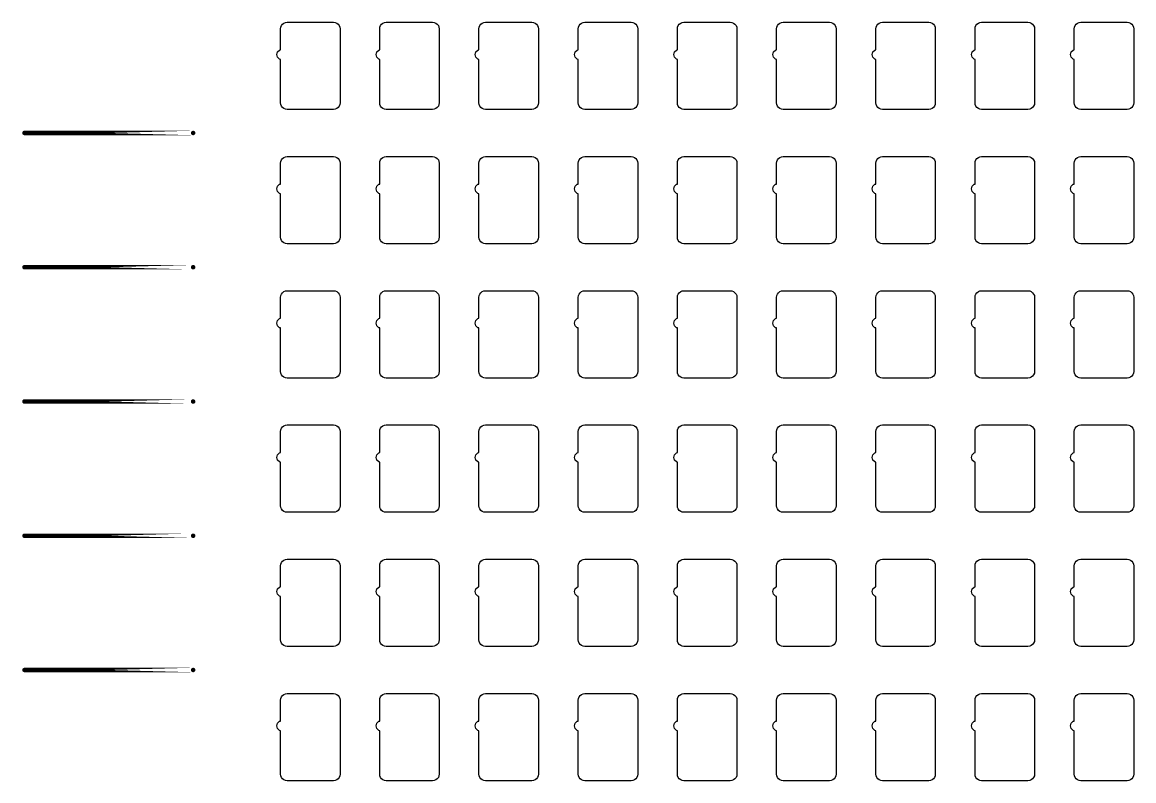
# Model space of a CAD drawing. Extents: x 11 to 212, y 11 to 212.
# Drawn here: x 46.96 to 66.73, y 97.29 to 110.78 of the extents above; entities that cross this region are included whole.
import ezdxf

# ---------------------------------------------------------------- set-up
doc = ezdxf.new("R2010")
doc.units = 0
doc.layers.get('0').update_dxf_attribs({"linetype": 'continuous'})
doc.layers.add('C2', color=7, linetype='continuous')

# ---------------------------------------------------------------- blocks, each defined once
blk = doc.blocks.new('cutlineendpoint')
at = {"const_width": 0.04}
blk.add_lwpolyline([(-0.02, 0, 1), (0.02, 0, 1)], format="xyb", close=True, dxfattribs=at)

msp = doc.modelspace()

# ---------------------------------------------------------------- linework, layer by layer
at = {"layer": 'C2'}
for points in [[(52.494, 110.782), (52.525, 110.778), (52.553, 110.767), (52.577, 110.748), (52.596, 110.724), (52.608, 110.695), (52.612, 110.665), (52.612, 109.347), (52.608, 109.317), (52.596, 109.288), (52.577, 109.264), (52.553, 109.245), (52.525, 109.233), (52.494, 109.229), (51.671, 109.229), (51.64, 109.233), (51.612, 109.245), (51.587, 109.264), (51.569, 109.288), (51.557, 109.317), (51.553, 109.347), (51.553, 110.12), (51.535, 110.124), (51.501, 110.159), (51.488, 110.206), (51.501, 110.253), (51.535, 110.287), (51.553, 110.292), (51.553, 110.665), (51.557, 110.695), (51.569, 110.724), (51.587, 110.748), (51.612, 110.767), (51.64, 110.778), (51.671, 110.782)], [(54.259, 110.782), (54.289, 110.778), (54.318, 110.767), (54.342, 110.748), (54.361, 110.724), (54.372, 110.695), (54.376, 110.665), (54.376, 109.347), (54.372, 109.317), (54.361, 109.288), (54.342, 109.264), (54.318, 109.245), (54.289, 109.233), (54.259, 109.229), (53.435, 109.229), (53.405, 109.233), (53.376, 109.245), (53.352, 109.264), (53.333, 109.288), (53.322, 109.317), (53.318, 109.347), (53.318, 110.12), (53.3, 110.124), (53.266, 110.159), (53.253, 110.206), (53.266, 110.253), (53.3, 110.287), (53.318, 110.292), (53.318, 110.665), (53.322, 110.695), (53.333, 110.724), (53.352, 110.748), (53.376, 110.767), (53.405, 110.778), (53.435, 110.782)], [(56.024, 110.782), (56.054, 110.778), (56.082, 110.767), (56.107, 110.748), (56.125, 110.724), (56.137, 110.695), (56.141, 110.665), (56.141, 109.347), (56.137, 109.317), (56.125, 109.288), (56.107, 109.264), (56.082, 109.245), (56.054, 109.233), (56.024, 109.229), (55.2, 109.229), (55.17, 109.233), (55.141, 109.245), (55.117, 109.264), (55.098, 109.288), (55.086, 109.317), (55.082, 109.347), (55.082, 110.12), (55.065, 110.124), (55.03, 110.159), (55.018, 110.206), (55.03, 110.253), (55.065, 110.287), (55.082, 110.292), (55.082, 110.665), (55.086, 110.695), (55.098, 110.724), (55.117, 110.748), (55.141, 110.767), (55.17, 110.778), (55.2, 110.782)], [(57.788, 110.782), (57.819, 110.778), (57.847, 110.767), (57.871, 110.748), (57.89, 110.724), (57.902, 110.695), (57.906, 110.665), (57.906, 109.347), (57.902, 109.317), (57.89, 109.288), (57.871, 109.264), (57.847, 109.245), (57.819, 109.233), (57.788, 109.229), (56.965, 109.229), (56.934, 109.233), (56.906, 109.245), (56.882, 109.264), (56.863, 109.288), (56.851, 109.317), (56.847, 109.347), (56.847, 110.12), (56.829, 110.124), (56.795, 110.159), (56.782, 110.206), (56.795, 110.253), (56.829, 110.287), (56.847, 110.292), (56.847, 110.665), (56.851, 110.695), (56.863, 110.724), (56.882, 110.748), (56.906, 110.767), (56.934, 110.778), (56.965, 110.782)], [(59.553, 110.782), (59.583, 110.778), (59.612, 110.767), (59.636, 110.748), (59.655, 110.724), (59.667, 110.695), (59.671, 110.665), (59.671, 109.347), (59.667, 109.317), (59.655, 109.288), (59.636, 109.264), (59.612, 109.245), (59.583, 109.233), (59.553, 109.229), (58.729, 109.229), (58.699, 109.233), (58.671, 109.245), (58.646, 109.264), (58.628, 109.288), (58.616, 109.317), (58.612, 109.347), (58.612, 110.12), (58.594, 110.124), (58.56, 110.159), (58.547, 110.206), (58.56, 110.253), (58.594, 110.287), (58.612, 110.292), (58.612, 110.665), (58.616, 110.695), (58.628, 110.724), (58.646, 110.748), (58.671, 110.767), (58.699, 110.778), (58.729, 110.782)], [(61.318, 110.782), (61.348, 110.778), (61.376, 110.767), (61.401, 110.748), (61.42, 110.724), (61.431, 110.695), (61.435, 110.665), (61.435, 109.347), (61.431, 109.317), (61.42, 109.288), (61.401, 109.264), (61.376, 109.245), (61.348, 109.233), (61.318, 109.229), (60.494, 109.229), (60.464, 109.233), (60.435, 109.245), (60.411, 109.264), (60.392, 109.288), (60.38, 109.317), (60.376, 109.347), (60.376, 110.12), (60.359, 110.124), (60.324, 110.159), (60.312, 110.206), (60.324, 110.253), (60.359, 110.287), (60.376, 110.292), (60.376, 110.665), (60.38, 110.695), (60.392, 110.724), (60.411, 110.748), (60.435, 110.767), (60.464, 110.778), (60.494, 110.782)], [(63.082, 110.782), (63.113, 110.778), (63.141, 110.767), (63.166, 110.748), (63.184, 110.724), (63.196, 110.695), (63.2, 110.665), (63.2, 109.347), (63.196, 109.317), (63.184, 109.288), (63.166, 109.264), (63.141, 109.245), (63.113, 109.233), (63.082, 109.229), (62.259, 109.229), (62.228, 109.233), (62.2, 109.245), (62.176, 109.264), (62.157, 109.288), (62.145, 109.317), (62.141, 109.347), (62.141, 110.12), (62.124, 110.124), (62.089, 110.159), (62.076, 110.206), (62.089, 110.253), (62.124, 110.287), (62.141, 110.292), (62.141, 110.665), (62.145, 110.695), (62.157, 110.724), (62.176, 110.748), (62.2, 110.767), (62.228, 110.778), (62.259, 110.782)], [(64.847, 110.782), (64.878, 110.778), (64.906, 110.767), (64.93, 110.748), (64.949, 110.724), (64.961, 110.695), (64.965, 110.665), (64.965, 109.347), (64.961, 109.317), (64.949, 109.288), (64.93, 109.264), (64.906, 109.245), (64.878, 109.233), (64.847, 109.229), (64.024, 109.229), (63.993, 109.233), (63.965, 109.245), (63.94, 109.264), (63.922, 109.288), (63.91, 109.317), (63.906, 109.347), (63.906, 110.12), (63.888, 110.124), (63.854, 110.159), (63.841, 110.206), (63.854, 110.253), (63.888, 110.287), (63.906, 110.292), (63.906, 110.665), (63.91, 110.695), (63.922, 110.724), (63.94, 110.748), (63.965, 110.767), (63.993, 110.778), (64.024, 110.782)], [(66.612, 110.782), (66.642, 110.778), (66.671, 110.767), (66.695, 110.748), (66.714, 110.724), (66.725, 110.695), (66.729, 110.665), (66.729, 109.347), (66.725, 109.317), (66.714, 109.288), (66.695, 109.264), (66.671, 109.245), (66.642, 109.233), (66.612, 109.229), (65.788, 109.229), (65.758, 109.233), (65.729, 109.245), (65.705, 109.264), (65.686, 109.288), (65.675, 109.317), (65.671, 109.347), (65.671, 110.12), (65.653, 110.124), (65.618, 110.159), (65.606, 110.206), (65.618, 110.253), (65.653, 110.287), (65.671, 110.292), (65.671, 110.665), (65.675, 110.695), (65.686, 110.724), (65.705, 110.748), (65.729, 110.767), (65.758, 110.778), (65.788, 110.782)], [(52.494, 108.394), (52.525, 108.39), (52.553, 108.378), (52.577, 108.36), (52.596, 108.335), (52.608, 108.307), (52.612, 108.276), (52.612, 106.959), (52.608, 106.928), (52.596, 106.9), (52.577, 106.876), (52.553, 106.857), (52.525, 106.845), (52.494, 106.841), (51.671, 106.841), (51.64, 106.845), (51.612, 106.857), (51.587, 106.876), (51.569, 106.9), (51.557, 106.928), (51.553, 106.959), (51.553, 107.731), (51.535, 107.736), (51.501, 107.771), (51.488, 107.818), (51.501, 107.865), (51.535, 107.899), (51.553, 107.904), (51.553, 108.276), (51.557, 108.307), (51.569, 108.335), (51.587, 108.36), (51.612, 108.378), (51.64, 108.39), (51.671, 108.394)], [(54.259, 108.394), (54.289, 108.39), (54.318, 108.378), (54.342, 108.36), (54.361, 108.335), (54.372, 108.307), (54.376, 108.276), (54.376, 106.959), (54.372, 106.928), (54.361, 106.9), (54.342, 106.876), (54.318, 106.857), (54.289, 106.845), (54.259, 106.841), (53.435, 106.841), (53.405, 106.845), (53.376, 106.857), (53.352, 106.876), (53.333, 106.9), (53.322, 106.928), (53.318, 106.959), (53.318, 107.731), (53.3, 107.736), (53.266, 107.771), (53.253, 107.818), (53.266, 107.865), (53.3, 107.899), (53.318, 107.904), (53.318, 108.276), (53.322, 108.307), (53.333, 108.335), (53.352, 108.36), (53.376, 108.378), (53.405, 108.39), (53.435, 108.394)], [(56.024, 108.394), (56.054, 108.39), (56.082, 108.378), (56.107, 108.36), (56.125, 108.335), (56.137, 108.307), (56.141, 108.276), (56.141, 106.959), (56.137, 106.928), (56.125, 106.9), (56.107, 106.876), (56.082, 106.857), (56.054, 106.845), (56.024, 106.841), (55.2, 106.841), (55.17, 106.845), (55.141, 106.857), (55.117, 106.876), (55.098, 106.9), (55.086, 106.928), (55.082, 106.959), (55.082, 107.731), (55.065, 107.736), (55.03, 107.771), (55.018, 107.818), (55.03, 107.865), (55.065, 107.899), (55.082, 107.904), (55.082, 108.276), (55.086, 108.307), (55.098, 108.335), (55.117, 108.36), (55.141, 108.378), (55.17, 108.39), (55.2, 108.394)], [(57.788, 108.394), (57.819, 108.39), (57.847, 108.378), (57.871, 108.36), (57.89, 108.335), (57.902, 108.307), (57.906, 108.276), (57.906, 106.959), (57.902, 106.928), (57.89, 106.9), (57.871, 106.876), (57.847, 106.857), (57.819, 106.845), (57.788, 106.841), (56.965, 106.841), (56.934, 106.845), (56.906, 106.857), (56.882, 106.876), (56.863, 106.9), (56.851, 106.928), (56.847, 106.959), (56.847, 107.731), (56.829, 107.736), (56.795, 107.771), (56.782, 107.818), (56.795, 107.865), (56.829, 107.899), (56.847, 107.904), (56.847, 108.276), (56.851, 108.307), (56.863, 108.335), (56.882, 108.36), (56.906, 108.378), (56.934, 108.39), (56.965, 108.394)], [(59.553, 108.394), (59.583, 108.39), (59.612, 108.378), (59.636, 108.36), (59.655, 108.335), (59.667, 108.307), (59.671, 108.276), (59.671, 106.959), (59.667, 106.928), (59.655, 106.9), (59.636, 106.876), (59.612, 106.857), (59.583, 106.845), (59.553, 106.841), (58.729, 106.841), (58.699, 106.845), (58.671, 106.857), (58.646, 106.876), (58.628, 106.9), (58.616, 106.928), (58.612, 106.959), (58.612, 107.731), (58.594, 107.736), (58.56, 107.771), (58.547, 107.818), (58.56, 107.865), (58.594, 107.899), (58.612, 107.904), (58.612, 108.276), (58.616, 108.307), (58.628, 108.335), (58.646, 108.36), (58.671, 108.378), (58.699, 108.39), (58.729, 108.394)], [(61.318, 108.394), (61.348, 108.39), (61.376, 108.378), (61.401, 108.36), (61.42, 108.335), (61.431, 108.307), (61.435, 108.276), (61.435, 106.959), (61.431, 106.928), (61.42, 106.9), (61.401, 106.876), (61.376, 106.857), (61.348, 106.845), (61.318, 106.841), (60.494, 106.841), (60.464, 106.845), (60.435, 106.857), (60.411, 106.876), (60.392, 106.9), (60.38, 106.928), (60.376, 106.959), (60.376, 107.731), (60.359, 107.736), (60.324, 107.771), (60.312, 107.818), (60.324, 107.865), (60.359, 107.899), (60.376, 107.904), (60.376, 108.276), (60.38, 108.307), (60.392, 108.335), (60.411, 108.36), (60.435, 108.378), (60.464, 108.39), (60.494, 108.394)], [(63.082, 108.394), (63.113, 108.39), (63.141, 108.378), (63.166, 108.36), (63.184, 108.335), (63.196, 108.307), (63.2, 108.276), (63.2, 106.959), (63.196, 106.928), (63.184, 106.9), (63.166, 106.876), (63.141, 106.857), (63.113, 106.845), (63.082, 106.841), (62.259, 106.841), (62.228, 106.845), (62.2, 106.857), (62.176, 106.876), (62.157, 106.9), (62.145, 106.928), (62.141, 106.959), (62.141, 107.731), (62.124, 107.736), (62.089, 107.771), (62.076, 107.818), (62.089, 107.865), (62.124, 107.899), (62.141, 107.904), (62.141, 108.276), (62.145, 108.307), (62.157, 108.335), (62.176, 108.36), (62.2, 108.378), (62.228, 108.39), (62.259, 108.394)], [(64.847, 108.394), (64.878, 108.39), (64.906, 108.378), (64.93, 108.36), (64.949, 108.335), (64.961, 108.307), (64.965, 108.276), (64.965, 106.959), (64.961, 106.928), (64.949, 106.9), (64.93, 106.876), (64.906, 106.857), (64.878, 106.845), (64.847, 106.841), (64.024, 106.841), (63.993, 106.845), (63.965, 106.857), (63.94, 106.876), (63.922, 106.9), (63.91, 106.928), (63.906, 106.959), (63.906, 107.731), (63.888, 107.736), (63.854, 107.771), (63.841, 107.818), (63.854, 107.865), (63.888, 107.899), (63.906, 107.904), (63.906, 108.276), (63.91, 108.307), (63.922, 108.335), (63.94, 108.36), (63.965, 108.378), (63.993, 108.39), (64.024, 108.394)], [(66.612, 108.394), (66.642, 108.39), (66.671, 108.378), (66.695, 108.36), (66.714, 108.335), (66.725, 108.307), (66.729, 108.276), (66.729, 106.959), (66.725, 106.928), (66.714, 106.9), (66.695, 106.876), (66.671, 106.857), (66.642, 106.845), (66.612, 106.841), (65.788, 106.841), (65.758, 106.845), (65.729, 106.857), (65.705, 106.876), (65.686, 106.9), (65.675, 106.928), (65.671, 106.959), (65.671, 107.731), (65.653, 107.736), (65.618, 107.771), (65.606, 107.818), (65.618, 107.865), (65.653, 107.899), (65.671, 107.904), (65.671, 108.276), (65.675, 108.307), (65.686, 108.335), (65.705, 108.36), (65.729, 108.378), (65.758, 108.39), (65.788, 108.394)], [(52.494, 106.006), (52.525, 106.002), (52.553, 105.99), (52.577, 105.971), (52.596, 105.947), (52.608, 105.919), (52.612, 105.888), (52.612, 104.571), (52.608, 104.54), (52.596, 104.512), (52.577, 104.487), (52.553, 104.469), (52.525, 104.457), (52.494, 104.453), (51.671, 104.453), (51.64, 104.457), (51.612, 104.469), (51.587, 104.487), (51.569, 104.512), (51.557, 104.54), (51.553, 104.571), (51.553, 105.343), (51.535, 105.348), (51.501, 105.382), (51.488, 105.429), (51.501, 105.476), (51.535, 105.511), (51.553, 105.516), (51.553, 105.888), (51.557, 105.919), (51.569, 105.947), (51.587, 105.971), (51.612, 105.99), (51.64, 106.002), (51.671, 106.006)], [(54.259, 106.006), (54.289, 106.002), (54.318, 105.99), (54.342, 105.971), (54.361, 105.947), (54.372, 105.919), (54.376, 105.888), (54.376, 104.571), (54.372, 104.54), (54.361, 104.512), (54.342, 104.487), (54.318, 104.469), (54.289, 104.457), (54.259, 104.453), (53.435, 104.453), (53.405, 104.457), (53.376, 104.469), (53.352, 104.487), (53.333, 104.512), (53.322, 104.54), (53.318, 104.571), (53.318, 105.343), (53.3, 105.348), (53.266, 105.382), (53.253, 105.429), (53.266, 105.476), (53.3, 105.511), (53.318, 105.516), (53.318, 105.888), (53.322, 105.919), (53.333, 105.947), (53.352, 105.971), (53.376, 105.99), (53.405, 106.002), (53.435, 106.006)], [(56.024, 106.006), (56.054, 106.002), (56.082, 105.99), (56.107, 105.971), (56.125, 105.947), (56.137, 105.919), (56.141, 105.888), (56.141, 104.571), (56.137, 104.54), (56.125, 104.512), (56.107, 104.487), (56.082, 104.469), (56.054, 104.457), (56.024, 104.453), (55.2, 104.453), (55.17, 104.457), (55.141, 104.469), (55.117, 104.487), (55.098, 104.512), (55.086, 104.54), (55.082, 104.571), (55.082, 105.343), (55.065, 105.348), (55.03, 105.382), (55.018, 105.429), (55.03, 105.476), (55.065, 105.511), (55.082, 105.516), (55.082, 105.888), (55.086, 105.919), (55.098, 105.947), (55.117, 105.971), (55.141, 105.99), (55.17, 106.002), (55.2, 106.006)], [(57.788, 106.006), (57.819, 106.002), (57.847, 105.99), (57.871, 105.971), (57.89, 105.947), (57.902, 105.919), (57.906, 105.888), (57.906, 104.571), (57.902, 104.54), (57.89, 104.512), (57.871, 104.487), (57.847, 104.469), (57.819, 104.457), (57.788, 104.453), (56.965, 104.453), (56.934, 104.457), (56.906, 104.469), (56.882, 104.487), (56.863, 104.512), (56.851, 104.54), (56.847, 104.571), (56.847, 105.343), (56.829, 105.348), (56.795, 105.382), (56.782, 105.429), (56.795, 105.476), (56.829, 105.511), (56.847, 105.516), (56.847, 105.888), (56.851, 105.919), (56.863, 105.947), (56.882, 105.971), (56.906, 105.99), (56.934, 106.002), (56.965, 106.006)], [(59.553, 106.006), (59.583, 106.002), (59.612, 105.99), (59.636, 105.971), (59.655, 105.947), (59.667, 105.919), (59.671, 105.888), (59.671, 104.571), (59.667, 104.54), (59.655, 104.512), (59.636, 104.487), (59.612, 104.469), (59.583, 104.457), (59.553, 104.453), (58.729, 104.453), (58.699, 104.457), (58.671, 104.469), (58.646, 104.487), (58.628, 104.512), (58.616, 104.54), (58.612, 104.571), (58.612, 105.343), (58.594, 105.348), (58.56, 105.382), (58.547, 105.429), (58.56, 105.476), (58.594, 105.511), (58.612, 105.516), (58.612, 105.888), (58.616, 105.919), (58.628, 105.947), (58.646, 105.971), (58.671, 105.99), (58.699, 106.002), (58.729, 106.006)], [(61.318, 106.006), (61.348, 106.002), (61.376, 105.99), (61.401, 105.971), (61.42, 105.947), (61.431, 105.919), (61.435, 105.888), (61.435, 104.571), (61.431, 104.54), (61.42, 104.512), (61.401, 104.487), (61.376, 104.469), (61.348, 104.457), (61.318, 104.453), (60.494, 104.453), (60.464, 104.457), (60.435, 104.469), (60.411, 104.487), (60.392, 104.512), (60.38, 104.54), (60.376, 104.571), (60.376, 105.343), (60.359, 105.348), (60.324, 105.382), (60.312, 105.429), (60.324, 105.476), (60.359, 105.511), (60.376, 105.516), (60.376, 105.888), (60.38, 105.919), (60.392, 105.947), (60.411, 105.971), (60.435, 105.99), (60.464, 106.002), (60.494, 106.006)], [(63.082, 106.006), (63.113, 106.002), (63.141, 105.99), (63.166, 105.971), (63.184, 105.947), (63.196, 105.919), (63.2, 105.888), (63.2, 104.571), (63.196, 104.54), (63.184, 104.512), (63.166, 104.487), (63.141, 104.469), (63.113, 104.457), (63.082, 104.453), (62.259, 104.453), (62.228, 104.457), (62.2, 104.469), (62.176, 104.487), (62.157, 104.512), (62.145, 104.54), (62.141, 104.571), (62.141, 105.343), (62.124, 105.348), (62.089, 105.382), (62.076, 105.429), (62.089, 105.476), (62.124, 105.511), (62.141, 105.516), (62.141, 105.888), (62.145, 105.919), (62.157, 105.947), (62.176, 105.971), (62.2, 105.99), (62.228, 106.002), (62.259, 106.006)], [(64.847, 106.006), (64.878, 106.002), (64.906, 105.99), (64.93, 105.971), (64.949, 105.947), (64.961, 105.919), (64.965, 105.888), (64.965, 104.571), (64.961, 104.54), (64.949, 104.512), (64.93, 104.487), (64.906, 104.469), (64.878, 104.457), (64.847, 104.453), (64.024, 104.453), (63.993, 104.457), (63.965, 104.469), (63.94, 104.487), (63.922, 104.512), (63.91, 104.54), (63.906, 104.571), (63.906, 105.343), (63.888, 105.348), (63.854, 105.382), (63.841, 105.429), (63.854, 105.476), (63.888, 105.511), (63.906, 105.516), (63.906, 105.888), (63.91, 105.919), (63.922, 105.947), (63.94, 105.971), (63.965, 105.99), (63.993, 106.002), (64.024, 106.006)], [(66.612, 106.006), (66.642, 106.002), (66.671, 105.99), (66.695, 105.971), (66.714, 105.947), (66.725, 105.919), (66.729, 105.888), (66.729, 104.571), (66.725, 104.54), (66.714, 104.512), (66.695, 104.487), (66.671, 104.469), (66.642, 104.457), (66.612, 104.453), (65.788, 104.453), (65.758, 104.457), (65.729, 104.469), (65.705, 104.487), (65.686, 104.512), (65.675, 104.54), (65.671, 104.571), (65.671, 105.343), (65.653, 105.348), (65.618, 105.382), (65.606, 105.429), (65.618, 105.476), (65.653, 105.511), (65.671, 105.516), (65.671, 105.888), (65.675, 105.919), (65.686, 105.947), (65.705, 105.971), (65.729, 105.99), (65.758, 106.002), (65.788, 106.006)], [(52.494, 103.618), (52.525, 103.614), (52.553, 103.602), (52.577, 103.583), (52.596, 103.559), (52.608, 103.53), (52.612, 103.5), (52.612, 102.182), (52.608, 102.152), (52.596, 102.124), (52.577, 102.099), (52.553, 102.08), (52.525, 102.069), (52.494, 102.065), (51.671, 102.065), (51.64, 102.069), (51.612, 102.08), (51.587, 102.099), (51.569, 102.124), (51.557, 102.152), (51.553, 102.182), (51.553, 102.955), (51.535, 102.96), (51.501, 102.994), (51.488, 103.041), (51.501, 103.088), (51.535, 103.123), (51.553, 103.127), (51.553, 103.5), (51.557, 103.53), (51.569, 103.559), (51.587, 103.583), (51.612, 103.602), (51.64, 103.614), (51.671, 103.618)], [(54.259, 103.618), (54.289, 103.614), (54.318, 103.602), (54.342, 103.583), (54.361, 103.559), (54.372, 103.53), (54.376, 103.5), (54.376, 102.182), (54.372, 102.152), (54.361, 102.124), (54.342, 102.099), (54.318, 102.08), (54.289, 102.069), (54.259, 102.065), (53.435, 102.065), (53.405, 102.069), (53.376, 102.08), (53.352, 102.099), (53.333, 102.124), (53.322, 102.152), (53.318, 102.182), (53.318, 102.955), (53.3, 102.96), (53.266, 102.994), (53.253, 103.041), (53.266, 103.088), (53.3, 103.123), (53.318, 103.127), (53.318, 103.5), (53.322, 103.53), (53.333, 103.559), (53.352, 103.583), (53.376, 103.602), (53.405, 103.614), (53.435, 103.618)], [(56.024, 103.618), (56.054, 103.614), (56.082, 103.602), (56.107, 103.583), (56.125, 103.559), (56.137, 103.53), (56.141, 103.5), (56.141, 102.182), (56.137, 102.152), (56.125, 102.124), (56.107, 102.099), (56.082, 102.08), (56.054, 102.069), (56.024, 102.065), (55.2, 102.065), (55.17, 102.069), (55.141, 102.08), (55.117, 102.099), (55.098, 102.124), (55.086, 102.152), (55.082, 102.182), (55.082, 102.955), (55.065, 102.96), (55.03, 102.994), (55.018, 103.041), (55.03, 103.088), (55.065, 103.123), (55.082, 103.127), (55.082, 103.5), (55.086, 103.53), (55.098, 103.559), (55.117, 103.583), (55.141, 103.602), (55.17, 103.614), (55.2, 103.618)], [(57.788, 103.618), (57.819, 103.614), (57.847, 103.602), (57.871, 103.583), (57.89, 103.559), (57.902, 103.53), (57.906, 103.5), (57.906, 102.182), (57.902, 102.152), (57.89, 102.124), (57.871, 102.099), (57.847, 102.08), (57.819, 102.069), (57.788, 102.065), (56.965, 102.065), (56.934, 102.069), (56.906, 102.08), (56.882, 102.099), (56.863, 102.124), (56.851, 102.152), (56.847, 102.182), (56.847, 102.955), (56.829, 102.96), (56.795, 102.994), (56.782, 103.041), (56.795, 103.088), (56.829, 103.123), (56.847, 103.127), (56.847, 103.5), (56.851, 103.53), (56.863, 103.559), (56.882, 103.583), (56.906, 103.602), (56.934, 103.614), (56.965, 103.618)], [(59.553, 103.618), (59.583, 103.614), (59.612, 103.602), (59.636, 103.583), (59.655, 103.559), (59.667, 103.53), (59.671, 103.5), (59.671, 102.182), (59.667, 102.152), (59.655, 102.124), (59.636, 102.099), (59.612, 102.08), (59.583, 102.069), (59.553, 102.065), (58.729, 102.065), (58.699, 102.069), (58.671, 102.08), (58.646, 102.099), (58.628, 102.124), (58.616, 102.152), (58.612, 102.182), (58.612, 102.955), (58.594, 102.96), (58.56, 102.994), (58.547, 103.041), (58.56, 103.088), (58.594, 103.123), (58.612, 103.127), (58.612, 103.5), (58.616, 103.53), (58.628, 103.559), (58.646, 103.583), (58.671, 103.602), (58.699, 103.614), (58.729, 103.618)], [(61.318, 103.618), (61.348, 103.614), (61.376, 103.602), (61.401, 103.583), (61.42, 103.559), (61.431, 103.53), (61.435, 103.5), (61.435, 102.182), (61.431, 102.152), (61.42, 102.124), (61.401, 102.099), (61.376, 102.08), (61.348, 102.069), (61.318, 102.065), (60.494, 102.065), (60.464, 102.069), (60.435, 102.08), (60.411, 102.099), (60.392, 102.124), (60.38, 102.152), (60.376, 102.182), (60.376, 102.955), (60.359, 102.96), (60.324, 102.994), (60.312, 103.041), (60.324, 103.088), (60.359, 103.123), (60.376, 103.127), (60.376, 103.5), (60.38, 103.53), (60.392, 103.559), (60.411, 103.583), (60.435, 103.602), (60.464, 103.614), (60.494, 103.618)], [(63.082, 103.618), (63.113, 103.614), (63.141, 103.602), (63.166, 103.583), (63.184, 103.559), (63.196, 103.53), (63.2, 103.5), (63.2, 102.182), (63.196, 102.152), (63.184, 102.124), (63.166, 102.099), (63.141, 102.08), (63.113, 102.069), (63.082, 102.065), (62.259, 102.065), (62.228, 102.069), (62.2, 102.08), (62.176, 102.099), (62.157, 102.124), (62.145, 102.152), (62.141, 102.182), (62.141, 102.955), (62.124, 102.96), (62.089, 102.994), (62.076, 103.041), (62.089, 103.088), (62.124, 103.123), (62.141, 103.127), (62.141, 103.5), (62.145, 103.53), (62.157, 103.559), (62.176, 103.583), (62.2, 103.602), (62.228, 103.614), (62.259, 103.618)], [(64.847, 103.618), (64.878, 103.614), (64.906, 103.602), (64.93, 103.583), (64.949, 103.559), (64.961, 103.53), (64.965, 103.5), (64.965, 102.182), (64.961, 102.152), (64.949, 102.124), (64.93, 102.099), (64.906, 102.08), (64.878, 102.069), (64.847, 102.065), (64.024, 102.065), (63.993, 102.069), (63.965, 102.08), (63.94, 102.099), (63.922, 102.124), (63.91, 102.152), (63.906, 102.182), (63.906, 102.955), (63.888, 102.96), (63.854, 102.994), (63.841, 103.041), (63.854, 103.088), (63.888, 103.123), (63.906, 103.127), (63.906, 103.5), (63.91, 103.53), (63.922, 103.559), (63.94, 103.583), (63.965, 103.602), (63.993, 103.614), (64.024, 103.618)], [(66.612, 103.618), (66.642, 103.614), (66.671, 103.602), (66.695, 103.583), (66.714, 103.559), (66.725, 103.53), (66.729, 103.5), (66.729, 102.182), (66.725, 102.152), (66.714, 102.124), (66.695, 102.099), (66.671, 102.08), (66.642, 102.069), (66.612, 102.065), (65.788, 102.065), (65.758, 102.069), (65.729, 102.08), (65.705, 102.099), (65.686, 102.124), (65.675, 102.152), (65.671, 102.182), (65.671, 102.955), (65.653, 102.96), (65.618, 102.994), (65.606, 103.041), (65.618, 103.088), (65.653, 103.123), (65.671, 103.127), (65.671, 103.5), (65.675, 103.53), (65.686, 103.559), (65.705, 103.583), (65.729, 103.602), (65.758, 103.614), (65.788, 103.618)], [(52.494, 101.229), (52.525, 101.225), (52.553, 101.214), (52.577, 101.195), (52.596, 101.171), (52.608, 101.142), (52.612, 101.112), (52.612, 99.794), (52.608, 99.764), (52.596, 99.735), (52.577, 99.711), (52.553, 99.692), (52.525, 99.68), (52.494, 99.676), (51.671, 99.676), (51.64, 99.68), (51.612, 99.692), (51.587, 99.711), (51.569, 99.735), (51.557, 99.764), (51.553, 99.794), (51.553, 100.567), (51.535, 100.571), (51.501, 100.606), (51.488, 100.653), (51.501, 100.7), (51.535, 100.734), (51.553, 100.739), (51.553, 101.112), (51.557, 101.142), (51.569, 101.171), (51.587, 101.195), (51.612, 101.214), (51.64, 101.225), (51.671, 101.229)], [(54.259, 101.229), (54.289, 101.225), (54.318, 101.214), (54.342, 101.195), (54.361, 101.171), (54.372, 101.142), (54.376, 101.112), (54.376, 99.794), (54.372, 99.764), (54.361, 99.735), (54.342, 99.711), (54.318, 99.692), (54.289, 99.68), (54.259, 99.676), (53.435, 99.676), (53.405, 99.68), (53.376, 99.692), (53.352, 99.711), (53.333, 99.735), (53.322, 99.764), (53.318, 99.794), (53.318, 100.567), (53.3, 100.571), (53.266, 100.606), (53.253, 100.653), (53.266, 100.7), (53.3, 100.734), (53.318, 100.739), (53.318, 101.112), (53.322, 101.142), (53.333, 101.171), (53.352, 101.195), (53.376, 101.214), (53.405, 101.225), (53.435, 101.229)], [(56.024, 101.229), (56.054, 101.225), (56.082, 101.214), (56.107, 101.195), (56.125, 101.171), (56.137, 101.142), (56.141, 101.112), (56.141, 99.794), (56.137, 99.764), (56.125, 99.735), (56.107, 99.711), (56.082, 99.692), (56.054, 99.68), (56.024, 99.676), (55.2, 99.676), (55.17, 99.68), (55.141, 99.692), (55.117, 99.711), (55.098, 99.735), (55.086, 99.764), (55.082, 99.794), (55.082, 100.567), (55.065, 100.571), (55.03, 100.606), (55.018, 100.653), (55.03, 100.7), (55.065, 100.734), (55.082, 100.739), (55.082, 101.112), (55.086, 101.142), (55.098, 101.171), (55.117, 101.195), (55.141, 101.214), (55.17, 101.225), (55.2, 101.229)], [(57.788, 101.229), (57.819, 101.225), (57.847, 101.214), (57.871, 101.195), (57.89, 101.171), (57.902, 101.142), (57.906, 101.112), (57.906, 99.794), (57.902, 99.764), (57.89, 99.735), (57.871, 99.711), (57.847, 99.692), (57.819, 99.68), (57.788, 99.676), (56.965, 99.676), (56.934, 99.68), (56.906, 99.692), (56.882, 99.711), (56.863, 99.735), (56.851, 99.764), (56.847, 99.794), (56.847, 100.567), (56.829, 100.571), (56.795, 100.606), (56.782, 100.653), (56.795, 100.7), (56.829, 100.734), (56.847, 100.739), (56.847, 101.112), (56.851, 101.142), (56.863, 101.171), (56.882, 101.195), (56.906, 101.214), (56.934, 101.225), (56.965, 101.229)], [(59.553, 101.229), (59.583, 101.225), (59.612, 101.214), (59.636, 101.195), (59.655, 101.171), (59.667, 101.142), (59.671, 101.112), (59.671, 99.794), (59.667, 99.764), (59.655, 99.735), (59.636, 99.711), (59.612, 99.692), (59.583, 99.68), (59.553, 99.676), (58.729, 99.676), (58.699, 99.68), (58.671, 99.692), (58.646, 99.711), (58.628, 99.735), (58.616, 99.764), (58.612, 99.794), (58.612, 100.567), (58.594, 100.571), (58.56, 100.606), (58.547, 100.653), (58.56, 100.7), (58.594, 100.734), (58.612, 100.739), (58.612, 101.112), (58.616, 101.142), (58.628, 101.171), (58.646, 101.195), (58.671, 101.214), (58.699, 101.225), (58.729, 101.229)], [(61.318, 101.229), (61.348, 101.225), (61.376, 101.214), (61.401, 101.195), (61.42, 101.171), (61.431, 101.142), (61.435, 101.112), (61.435, 99.794), (61.431, 99.764), (61.42, 99.735), (61.401, 99.711), (61.376, 99.692), (61.348, 99.68), (61.318, 99.676), (60.494, 99.676), (60.464, 99.68), (60.435, 99.692), (60.411, 99.711), (60.392, 99.735), (60.38, 99.764), (60.376, 99.794), (60.376, 100.567), (60.359, 100.571), (60.324, 100.606), (60.312, 100.653), (60.324, 100.7), (60.359, 100.734), (60.376, 100.739), (60.376, 101.112), (60.38, 101.142), (60.392, 101.171), (60.411, 101.195), (60.435, 101.214), (60.464, 101.225), (60.494, 101.229)], [(63.082, 101.229), (63.113, 101.225), (63.141, 101.214), (63.166, 101.195), (63.184, 101.171), (63.196, 101.142), (63.2, 101.112), (63.2, 99.794), (63.196, 99.764), (63.184, 99.735), (63.166, 99.711), (63.141, 99.692), (63.113, 99.68), (63.082, 99.676), (62.259, 99.676), (62.228, 99.68), (62.2, 99.692), (62.176, 99.711), (62.157, 99.735), (62.145, 99.764), (62.141, 99.794), (62.141, 100.567), (62.124, 100.571), (62.089, 100.606), (62.076, 100.653), (62.089, 100.7), (62.124, 100.734), (62.141, 100.739), (62.141, 101.112), (62.145, 101.142), (62.157, 101.171), (62.176, 101.195), (62.2, 101.214), (62.228, 101.225), (62.259, 101.229)], [(64.847, 101.229), (64.878, 101.225), (64.906, 101.214), (64.93, 101.195), (64.949, 101.171), (64.961, 101.142), (64.965, 101.112), (64.965, 99.794), (64.961, 99.764), (64.949, 99.735), (64.93, 99.711), (64.906, 99.692), (64.878, 99.68), (64.847, 99.676), (64.024, 99.676), (63.993, 99.68), (63.965, 99.692), (63.94, 99.711), (63.922, 99.735), (63.91, 99.764), (63.906, 99.794), (63.906, 100.567), (63.888, 100.571), (63.854, 100.606), (63.841, 100.653), (63.854, 100.7), (63.888, 100.734), (63.906, 100.739), (63.906, 101.112), (63.91, 101.142), (63.922, 101.171), (63.94, 101.195), (63.965, 101.214), (63.993, 101.225), (64.024, 101.229)], [(66.612, 101.229), (66.642, 101.225), (66.671, 101.214), (66.695, 101.195), (66.714, 101.171), (66.725, 101.142), (66.729, 101.112), (66.729, 99.794), (66.725, 99.764), (66.714, 99.735), (66.695, 99.711), (66.671, 99.692), (66.642, 99.68), (66.612, 99.676), (65.788, 99.676), (65.758, 99.68), (65.729, 99.692), (65.705, 99.711), (65.686, 99.735), (65.675, 99.764), (65.671, 99.794), (65.671, 100.567), (65.653, 100.571), (65.618, 100.606), (65.606, 100.653), (65.618, 100.7), (65.653, 100.734), (65.671, 100.739), (65.671, 101.112), (65.675, 101.142), (65.686, 101.171), (65.705, 101.195), (65.729, 101.214), (65.758, 101.225), (65.788, 101.229)], [(52.494, 98.841), (52.525, 98.837), (52.553, 98.825), (52.577, 98.807), (52.596, 98.782), (52.608, 98.754), (52.612, 98.724), (52.612, 97.406), (52.608, 97.375), (52.596, 97.347), (52.577, 97.323), (52.553, 97.304), (52.525, 97.292), (52.494, 97.288), (51.671, 97.288), (51.64, 97.292), (51.612, 97.304), (51.587, 97.323), (51.569, 97.347), (51.557, 97.375), (51.553, 97.406), (51.553, 98.178), (51.535, 98.183), (51.501, 98.218), (51.488, 98.265), (51.501, 98.312), (51.535, 98.346), (51.553, 98.351), (51.553, 98.724), (51.557, 98.754), (51.569, 98.782), (51.587, 98.807), (51.612, 98.825), (51.64, 98.837), (51.671, 98.841)], [(54.259, 98.841), (54.289, 98.837), (54.318, 98.825), (54.342, 98.807), (54.361, 98.782), (54.372, 98.754), (54.376, 98.724), (54.376, 97.406), (54.372, 97.375), (54.361, 97.347), (54.342, 97.323), (54.318, 97.304), (54.289, 97.292), (54.259, 97.288), (53.435, 97.288), (53.405, 97.292), (53.376, 97.304), (53.352, 97.323), (53.333, 97.347), (53.322, 97.375), (53.318, 97.406), (53.318, 98.178), (53.3, 98.183), (53.266, 98.218), (53.253, 98.265), (53.266, 98.312), (53.3, 98.346), (53.318, 98.351), (53.318, 98.724), (53.322, 98.754), (53.333, 98.782), (53.352, 98.807), (53.376, 98.825), (53.405, 98.837), (53.435, 98.841)], [(56.024, 98.841), (56.054, 98.837), (56.082, 98.825), (56.107, 98.807), (56.125, 98.782), (56.137, 98.754), (56.141, 98.724), (56.141, 97.406), (56.137, 97.375), (56.125, 97.347), (56.107, 97.323), (56.082, 97.304), (56.054, 97.292), (56.024, 97.288), (55.2, 97.288), (55.17, 97.292), (55.141, 97.304), (55.117, 97.323), (55.098, 97.347), (55.086, 97.375), (55.082, 97.406), (55.082, 98.178), (55.065, 98.183), (55.03, 98.218), (55.018, 98.265), (55.03, 98.312), (55.065, 98.346), (55.082, 98.351), (55.082, 98.724), (55.086, 98.754), (55.098, 98.782), (55.117, 98.807), (55.141, 98.825), (55.17, 98.837), (55.2, 98.841)], [(57.788, 98.841), (57.819, 98.837), (57.847, 98.825), (57.871, 98.807), (57.89, 98.782), (57.902, 98.754), (57.906, 98.724), (57.906, 97.406), (57.902, 97.375), (57.89, 97.347), (57.871, 97.323), (57.847, 97.304), (57.819, 97.292), (57.788, 97.288), (56.965, 97.288), (56.934, 97.292), (56.906, 97.304), (56.882, 97.323), (56.863, 97.347), (56.851, 97.375), (56.847, 97.406), (56.847, 98.178), (56.829, 98.183), (56.795, 98.218), (56.782, 98.265), (56.795, 98.312), (56.829, 98.346), (56.847, 98.351), (56.847, 98.724), (56.851, 98.754), (56.863, 98.782), (56.882, 98.807), (56.906, 98.825), (56.934, 98.837), (56.965, 98.841)], [(59.553, 98.841), (59.583, 98.837), (59.612, 98.825), (59.636, 98.807), (59.655, 98.782), (59.667, 98.754), (59.671, 98.724), (59.671, 97.406), (59.667, 97.375), (59.655, 97.347), (59.636, 97.323), (59.612, 97.304), (59.583, 97.292), (59.553, 97.288), (58.729, 97.288), (58.699, 97.292), (58.671, 97.304), (58.646, 97.323), (58.628, 97.347), (58.616, 97.375), (58.612, 97.406), (58.612, 98.178), (58.594, 98.183), (58.56, 98.218), (58.547, 98.265), (58.56, 98.312), (58.594, 98.346), (58.612, 98.351), (58.612, 98.724), (58.616, 98.754), (58.628, 98.782), (58.646, 98.807), (58.671, 98.825), (58.699, 98.837), (58.729, 98.841)], [(61.318, 98.841), (61.348, 98.837), (61.376, 98.825), (61.401, 98.807), (61.42, 98.782), (61.431, 98.754), (61.435, 98.724), (61.435, 97.406), (61.431, 97.375), (61.42, 97.347), (61.401, 97.323), (61.376, 97.304), (61.348, 97.292), (61.318, 97.288), (60.494, 97.288), (60.464, 97.292), (60.435, 97.304), (60.411, 97.323), (60.392, 97.347), (60.38, 97.375), (60.376, 97.406), (60.376, 98.178), (60.359, 98.183), (60.324, 98.218), (60.312, 98.265), (60.324, 98.312), (60.359, 98.346), (60.376, 98.351), (60.376, 98.724), (60.38, 98.754), (60.392, 98.782), (60.411, 98.807), (60.435, 98.825), (60.464, 98.837), (60.494, 98.841)], [(63.082, 98.841), (63.113, 98.837), (63.141, 98.825), (63.166, 98.807), (63.184, 98.782), (63.196, 98.754), (63.2, 98.724), (63.2, 97.406), (63.196, 97.375), (63.184, 97.347), (63.166, 97.323), (63.141, 97.304), (63.113, 97.292), (63.082, 97.288), (62.259, 97.288), (62.228, 97.292), (62.2, 97.304), (62.176, 97.323), (62.157, 97.347), (62.145, 97.375), (62.141, 97.406), (62.141, 98.178), (62.124, 98.183), (62.089, 98.218), (62.076, 98.265), (62.089, 98.312), (62.124, 98.346), (62.141, 98.351), (62.141, 98.724), (62.145, 98.754), (62.157, 98.782), (62.176, 98.807), (62.2, 98.825), (62.228, 98.837), (62.259, 98.841)], [(64.847, 98.841), (64.878, 98.837), (64.906, 98.825), (64.93, 98.807), (64.949, 98.782), (64.961, 98.754), (64.965, 98.724), (64.965, 97.406), (64.961, 97.375), (64.949, 97.347), (64.93, 97.323), (64.906, 97.304), (64.878, 97.292), (64.847, 97.288), (64.024, 97.288), (63.993, 97.292), (63.965, 97.304), (63.94, 97.323), (63.922, 97.347), (63.91, 97.375), (63.906, 97.406), (63.906, 98.178), (63.888, 98.183), (63.854, 98.218), (63.841, 98.265), (63.854, 98.312), (63.888, 98.346), (63.906, 98.351), (63.906, 98.724), (63.91, 98.754), (63.922, 98.782), (63.94, 98.807), (63.965, 98.825), (63.993, 98.837), (64.024, 98.841)], [(66.612, 98.841), (66.642, 98.837), (66.671, 98.825), (66.695, 98.807), (66.714, 98.782), (66.725, 98.754), (66.729, 98.724), (66.729, 97.406), (66.725, 97.375), (66.714, 97.347), (66.695, 97.323), (66.671, 97.304), (66.642, 97.292), (66.612, 97.288), (65.788, 97.288), (65.758, 97.292), (65.729, 97.304), (65.705, 97.323), (65.686, 97.347), (65.675, 97.375), (65.671, 97.406), (65.671, 98.178), (65.653, 98.183), (65.618, 98.218), (65.606, 98.265), (65.618, 98.312), (65.653, 98.346), (65.671, 98.351), (65.671, 98.724), (65.675, 98.754), (65.686, 98.782), (65.705, 98.807), (65.729, 98.825), (65.758, 98.837), (65.788, 98.841)]]:
    msp.add_lwpolyline(points, close=True, dxfattribs=at)
at = {"layer": 'C2', "const_width": 0.08}
for points in [[(50, 108.812), (47, 108.812)], [(50, 106.424), (47, 106.424)], [(50, 104.035), (47, 104.035)], [(50, 101.647), (47, 101.647)], [(50, 99.259), (47, 99.259)]]:
    msp.add_lwpolyline(points, close=True, dxfattribs=at)

# ---------------------------------------------------------------- block references
at = {"layer": 'C2'}
for p in [(47, 108.812), (50, 108.812), (47, 106.424), (50, 106.424), (47, 104.035), (50, 104.035), (47, 101.647), (50, 101.647), (47, 99.259), (50, 99.259)]:
    msp.add_blockref('cutlineendpoint', p, dxfattribs=at)

doc.saveas('drawing.dxf')
